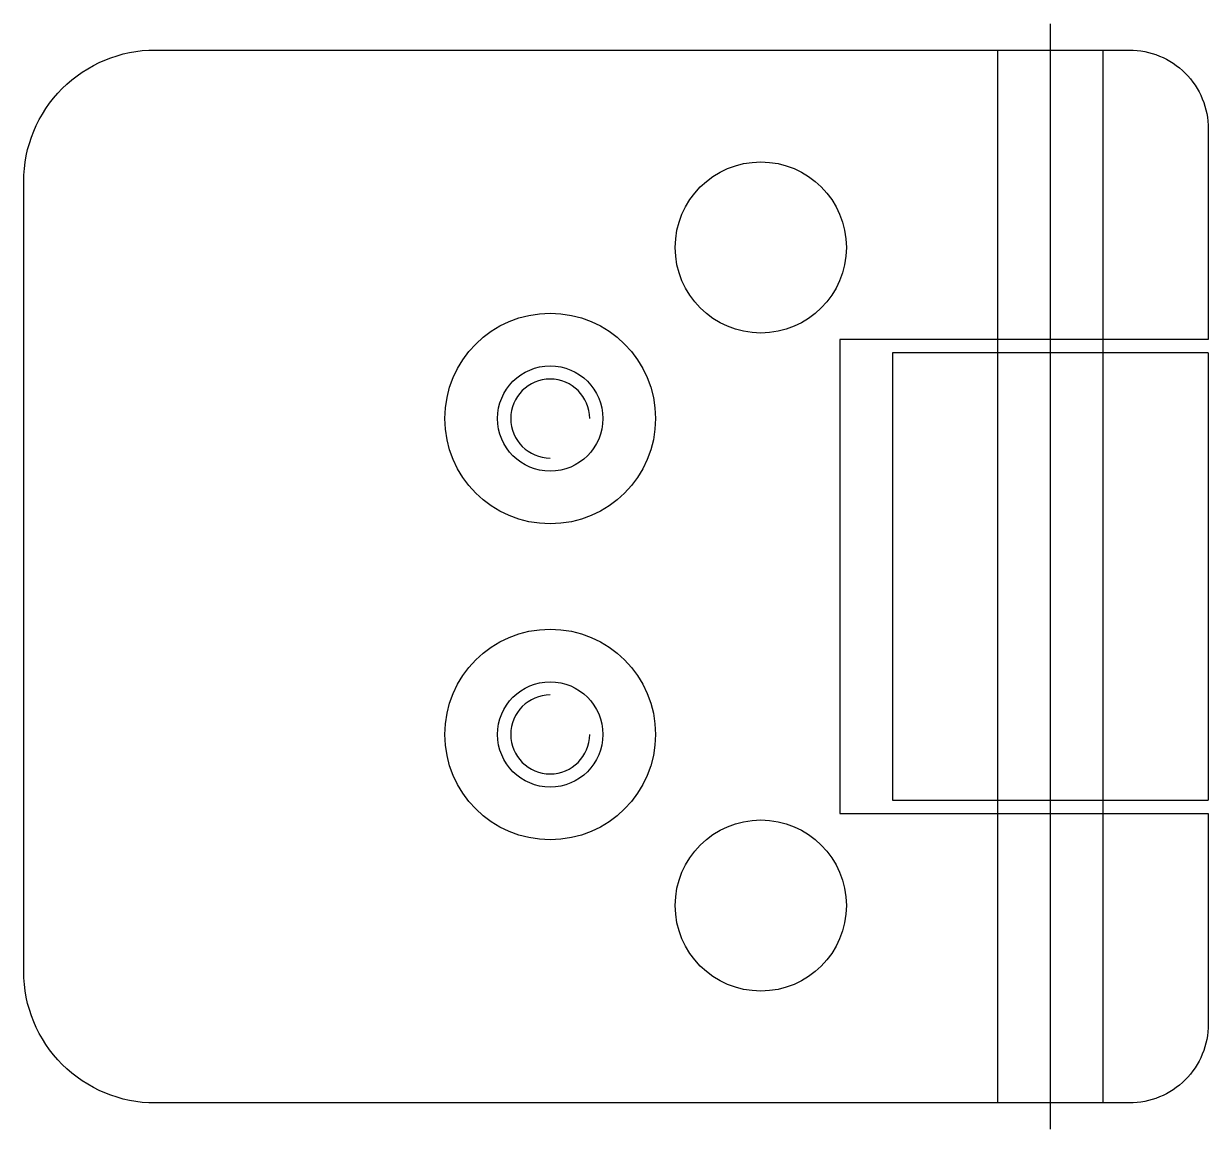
# Model space of a CAD drawing. Header units: inches. Extents: x 0 to 45, y 0 to 42.
import ezdxf

# ---------------------------------------------------------------- set-up
doc = ezdxf.new("R2010")
doc.units = ezdxf.units.IN

# ---------------------------------------------------------------- blocks, each defined once
blk = doc.blocks.new('Ban-le-front')
for p, q in [((-6, -21), (-6, 21)), ((-8, -20), (-8, 20)), ((-4, -20), (-4, 20)), ((0, 9), (-14, 9)), ((-14, 9), (-14, -9)), ((-14, -9), (0, -9))]:
    blk.add_line(p, q)
at = {"color": 5}
for p, q in [((-12, 8.5), (-12, -8.5)), ((0, 8.5), (-12, 8.5)), ((-12, -8.5), (0, -8.5))]:
    blk.add_line(p, q, dxfattribs=at)
blk.add_lwpolyline([(0, -9), (0, -17, -0.414214), (-3, -20), (-40, -20, -0.414214), (-45, -15), (-45, 15, -0.414214), (-40, 20), (-3, 20, -0.414214), (0, 17), (0, 9)], format="xyb")
blk.add_lwpolyline([(0, 8.5), (0, -8.5)])
at = {"color": 6}
for centre, radius in [((-17, 12.5), 3.25), ((-25, 6), 4), ((-25, 6), 2), ((-25, -6), 4), ((-25, -6), 2), ((-17, -12.5), 3.25)]:
    blk.add_circle(centre, radius, dxfattribs=at)
for centre, start, end in [((-25, 6), 0, 270), ((-25, -6), 90, 0)]:
    blk.add_arc(centre, 1.5, start, end, dxfattribs=at)

msp = doc.modelspace()

# ---------------------------------------------------------------- block references
msp.add_blockref('Ban-le-front', (45, 21))

doc.saveas('drawing.dxf')
